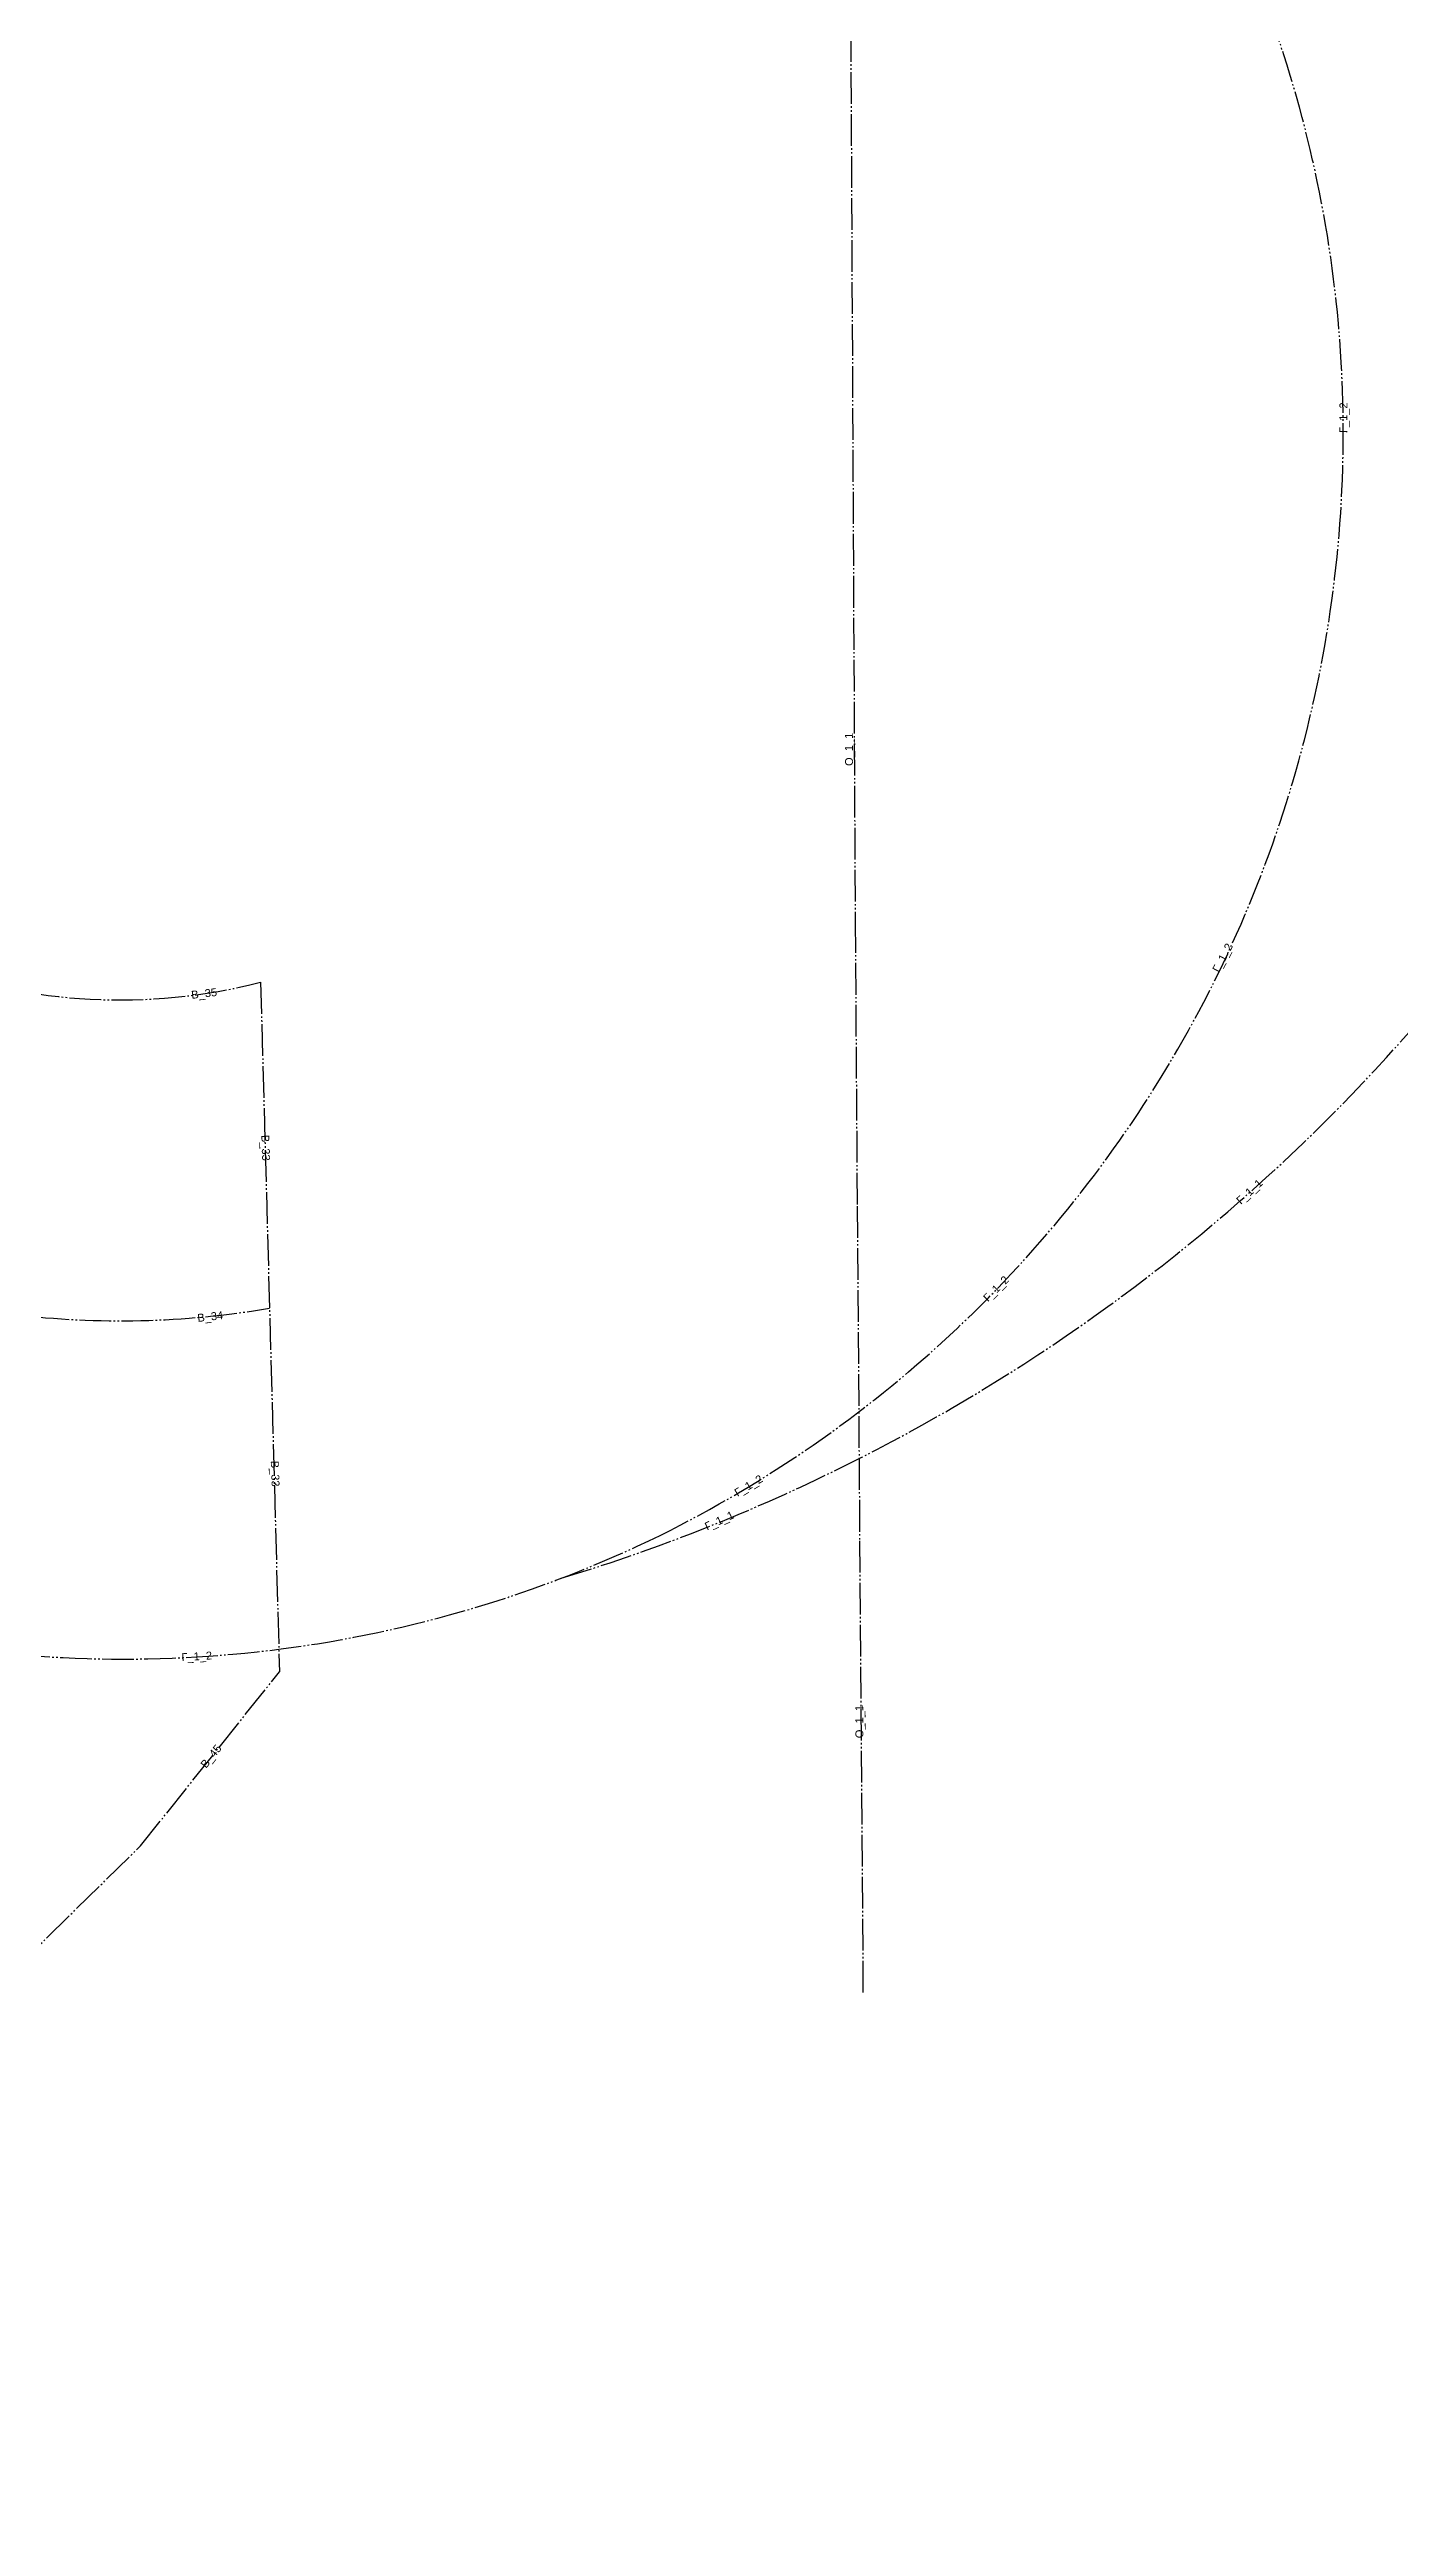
# Model space of a CAD drawing. Header units: millimetres. Extents: x 2242286 to 2245579, y 377608 to 382720.
# Drawn here: x 2243689 to 2244114, y 377608 to 378389 of the extents above; entities that cross this region are included whole.
import ezdxf

# ---------------------------------------------------------------- set-up
doc = ezdxf.new("R2010")
doc.units = ezdxf.units.MM
doc.linetypes.add('DIVIDE', pattern=[26.5, 20, -1.5, 1, -1.5, 1, -1.5])
for name, color, linetype in [('автодороги_внутриквартальные', 5, 'DIVIDE'), ('автодороги_главные', 2, 'DIVIDE'), ('автодороги_ИЖС', 90, 'DIVIDE'), ('автодороги_обозначения', 5, 'DIVIDE')]:
    doc.layers.add(name, color=color, linetype=linetype)
doc.styles.get("Standard").update_dxf_attribs({"font": 'arial.ttf'})

msp = doc.modelspace()

# ---------------------------------------------------------------- linework, layer by layer
at = {"layer": 'автодороги_внутриквартальные', "ltscale": 0.5}
for points in [[(2243758.08, 377992.2, -1.156546), (2243744.76, 378546.37, -1.125051)], [(2243755.27, 378095.01, -1.259301), (2243747.76, 378443.4, -1.287554)]]:
    msp.add_lwpolyline(points, format="xyb", dxfattribs=at)
msp.add_lwpolyline([(2243755.27, 378095.01), (2243761.21, 377877.45)], dxfattribs=at)
at = {"layer": 'автодороги_главные', "color": 2, "ltscale": 0.5}
msp.add_lwpolyline([(2243909.74, 380312.26), (2243932.44, 380116.91), (2243942.96, 380010.52), (2243948.37, 379955.71), (2243939.11, 378854.34), (2243940.22, 378630.11), (2243940.79, 378514.71), (2243942.77, 378114.36), (2243943.42, 378024.42), (2243944.19, 377918.76), (2243945.24, 377775.62)], dxfattribs=at)
msp.add_lwpolyline([(2243850.04, 377906.96, 0.149209), (2244131.52, 378095.86, -0.002745), (2244197.99, 378175.58, -0.007065), (2244366.68, 378370.18, -0.021203), (2244487.55, 378485.1, -0.022802), (2244581.95, 378561.3, -0.032688), (2244793.67, 378703.02, -0.064966), (2245267.05, 378899.76)], format="xyb", dxfattribs=at)
msp.add_lwpolyline([(2243881.26, 377920.49, -0.744104), (2243379.12, 378465.78, -0.373362), (2243863.19, 378624.59, -0.637255)], format="xyb", close=True, dxfattribs=at)
at = {"layer": 'автодороги_ИЖС', "color": 3, "linetype": 'DIVIDE', "ltscale": 0.5}
msp.add_lwpolyline([(2243315.38, 377607.8), (2243369.85, 377696.23), (2243437.02, 377691.49), (2243529.58, 377703.28), (2243606.32, 377736.35), (2243668.84, 377774.91), (2243717.4, 377822.51), (2243761.21, 377877.45)], dxfattribs=at)

# ---------------------------------------------------------------- texts
at = {"layer": 'автодороги_обозначения', "char_height": 2.5, "attachment_point": 1}
for s, insert, rotation in [('Г_1_2', (2244095.47, 378268.31), 89.81025), ('О_1_1', (2243939.59, 378163.27), 90.32039), ('Г_1_2', (2244055.26, 378099.11), 61.98646), ('В_35', (2243733.26, 378092.26), 6.6092), ('В_33', (2243757.98, 378046.92), 272.13723), ('Г_1_1', (2244062.7, 378026.62), 42.6266), ('Г_1_2', (2243982.88, 377995.82), 44.98958), ('В_34', (2243735.19, 377990.32), 6.6092), ('В_33', (2243760.97, 377944.09), 272.13723), ('Г_1_2', (2243904.37, 377934.79), 31.0274), ('Г_1_1', (2243895.01, 377924.3), 24.66458), ('Г_1_2', (2243730.23, 377883.29), 3.58152), ('О_1_1', (2243942.85, 377856.51), 90.32039), ('В_45', (2243736.12, 377848.4), 51.67181)]:
    msp.add_mtext_dynamic_manual_height_columns(s, width=14.098, gutter_width=12.5, heights=[0], dxfattribs=dict(at, insert=insert, rotation=rotation))

doc.saveas('drawing.dxf')
